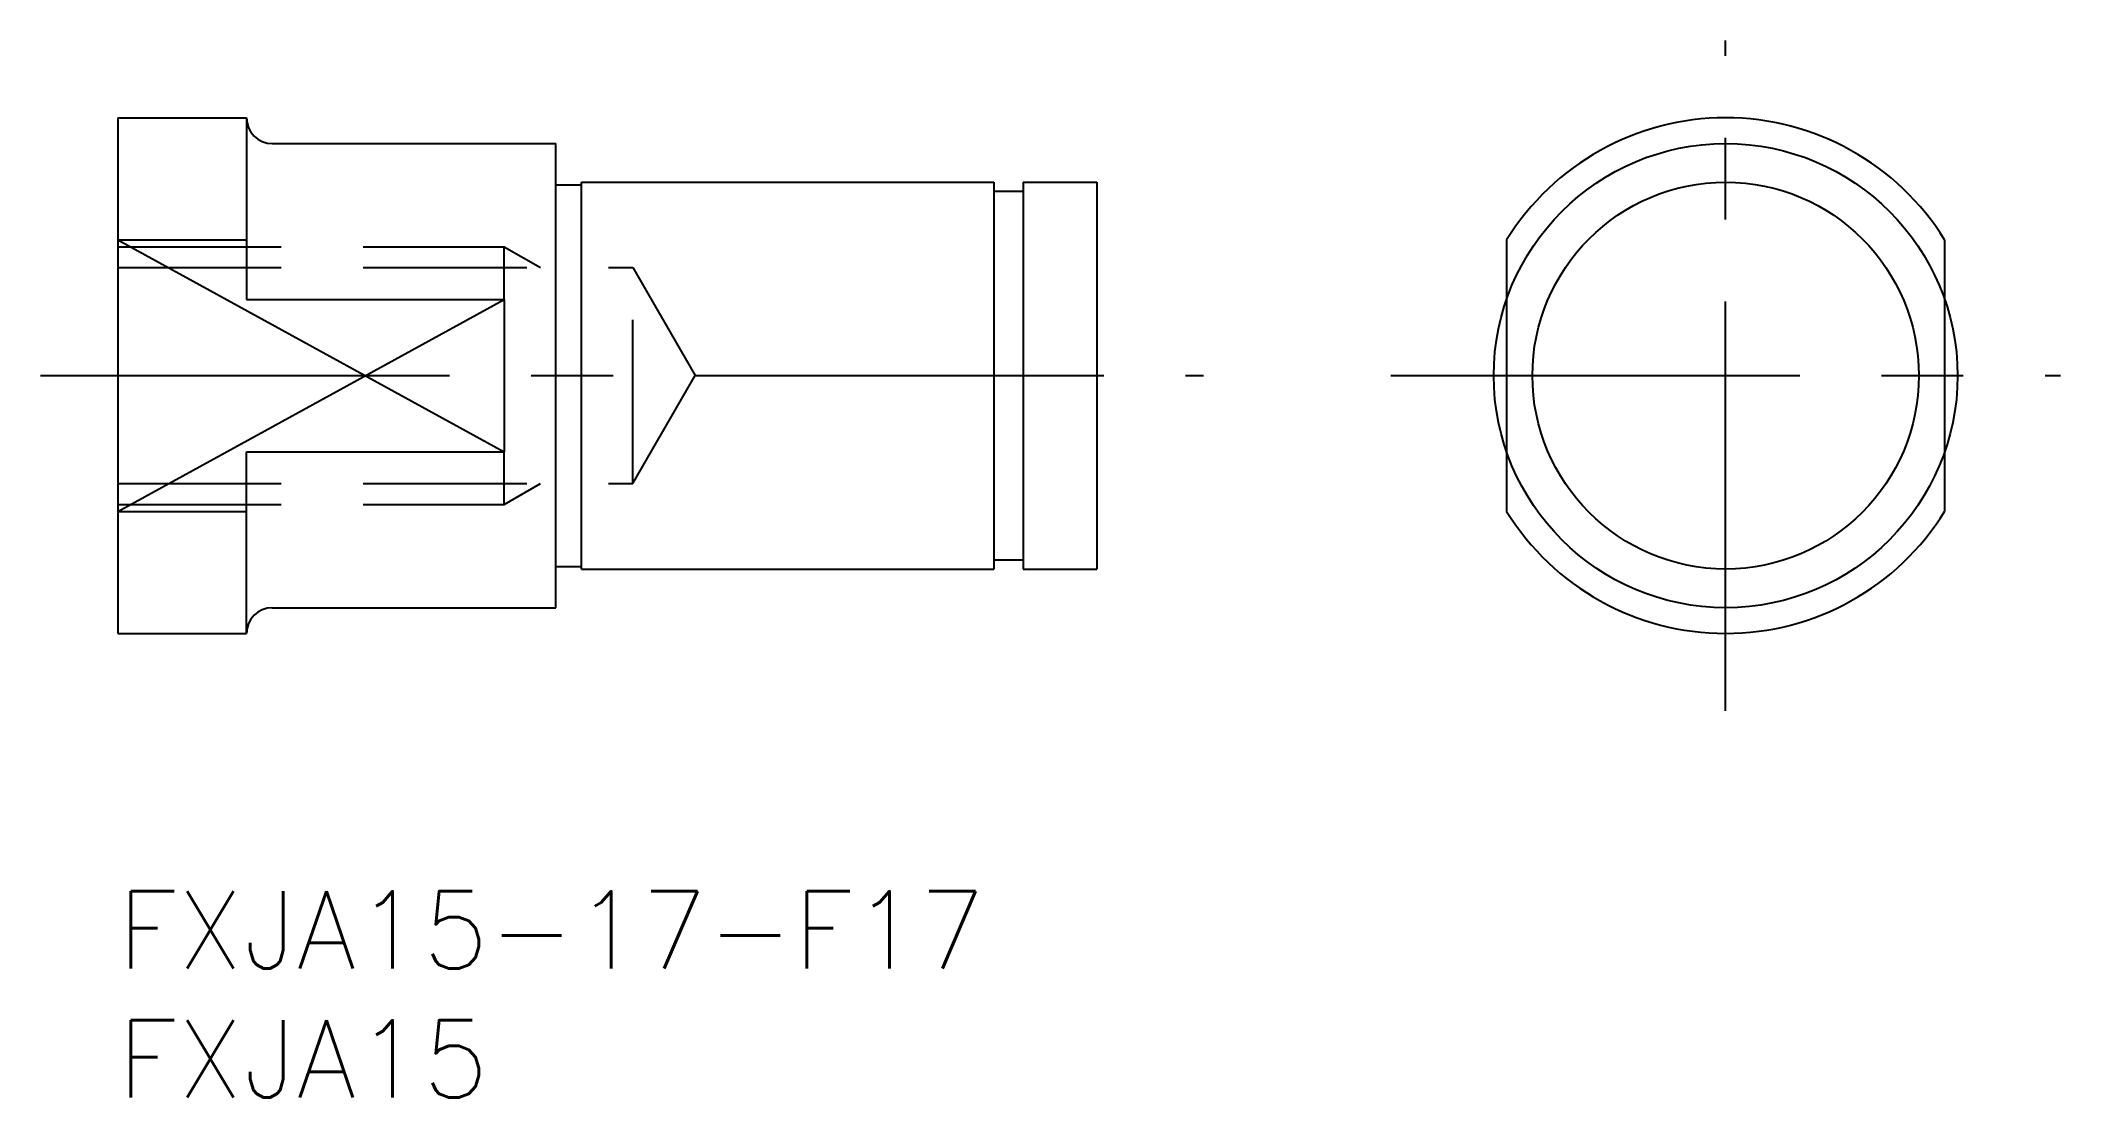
# Model space of a CAD drawing. Extents: x -3 to 75.4, y -8 to 33.
import ezdxf

# ---------------------------------------------------------------- set-up
doc = ezdxf.new("R2010")
doc.units = 0
doc.header["$LTSCALE"] = 0.5
doc.linetypes.add('CENTER', pattern=[50.8, 31.75, -6.35, 6.35, -6.35])
doc.linetypes.add('DASHED', pattern=[19.05, 12.7, -6.35])
for name, color, linetype in [('MSM_CENTER', 1, 'CENTER'), ('MSM_CONTINUOUS', 7, 'CONTINUOUS'), ('MSM_DASHED', 4, 'DASHED'), ('MSM_NARROW', 5, 'CONTINUOUS'), ('MSM_PART_NUMBER', 7, 'CONTINUOUS')]:
    doc.layers.add(name, color=color, linetype=linetype)
doc.styles.get("Standard").update_dxf_attribs({"font": 'txt.shx', "height": 3, "bigfont": 'bigfont.shx'})

# ---------------------------------------------------------------- blocks, each defined once
blk = doc.blocks.new('*U7')
at = {"layer": 'MSM_PART_NUMBER'}
blk.add_text('FXJA15-17-F17', height=3, dxfattribs=at).set_placement((0, -3))
blk = doc.blocks.new('*U8')
at = {"layer": 'MSM_PART_NUMBER'}
blk.add_text('FXJA15', height=3, dxfattribs=at).set_placement((0, -8))

msp = doc.modelspace()

# ---------------------------------------------------------------- linework, layer by layer
at = {"layer": 'MSM_CENTER'}
for p, q in [((62.41, 7), (62.41, 33)), ((-3, 20), (42.149, 20)), ((49.41, 20), (75.41, 20))]:
    msp.add_line(p, q, dxfattribs=at)
at = {"layer": 'MSM_CONTINUOUS'}
for p, q in [((0, 30), (0, 10)), ((0, 30), (5, 30)), ((5, 30), (5, 22.958)), ((6, 29), (17, 29)), ((17, 11), (17, 29)), ((18, 27.5), (34, 27.5)), ((18, 12.5), (18, 27.5)), ((34, 27.5), (34, 12.5)), ((35.15, 27.5), (38, 27.5)), ((35.15, 27.5), (35.15, 12.5)), ((38, 27.5), (38, 12.5)), ((17, 27.4), (18, 27.4)), ((34, 27.15), (35.15, 27.15)), ((0, 25.268), (5, 25.268)), ((53.91, 25.268), (53.91, 22.958)), ((70.91, 25.268), (70.91, 22.958)), ((5, 22.958), (15, 22.958)), ((15, 22.958), (15, 17.042)), ((5, 17.042), (15, 17.042)), ((5, 10), (5, 17.042)), ((53.91, 17.042), (53.91, 14.732)), ((70.91, 17.042), (70.91, 14.732)), ((0, 14.732), (5, 14.732)), ((17, 12.6), (18, 12.6)), ((34, 12.85), (35.15, 12.85)), ((18, 12.5), (34, 12.5)), ((35.15, 12.5), (38, 12.5)), ((6, 11), (17, 11)), ((0, 10), (5, 10))]:
    msp.add_line(p, q, dxfattribs=at)
for radius in [9, 7.5]:
    msp.add_circle((62.41, 20), radius, dxfattribs=at)
for centre, radius, start, end in [((6, 30), 1, 180, 270), ((62.41, 20), 10, 31.78833, 148.21167), ((62.41, 20), 10, 211.78833, 328.21167), ((6, 10), 1, 90, 180)]:
    msp.add_arc(centre, radius, start, end, dxfattribs=at)
at = {"layer": 'MSM_DASHED'}
for p, q in [((0, 25), (15, 25)), ((15, 25), (16.406, 24.188)), ((15, 22.958), (15, 25)), ((0, 24.188), (20, 24.188)), ((20, 15.812), (20, 24.188)), ((20, 24.188), (22.418, 20)), ((53.91, 22.958), (53.91, 17.042)), ((70.91, 22.958), (70.91, 17.042)), ((20, 15.812), (22.418, 20)), ((15, 15), (15, 17.042)), ((0, 15.812), (20, 15.812)), ((15, 15), (16.406, 15.812)), ((0, 15), (15, 15))]:
    msp.add_line(p, q, dxfattribs=at)
at = {"layer": 'MSM_NARROW'}
for p, q in [((0, 25.268), (15, 17.042)), ((0, 14.732), (15, 22.958))]:
    msp.add_line(p, q, dxfattribs=at)

# ---------------------------------------------------------------- block references
at = {"layer": 'MSM_CONTINUOUS'}
for name in ['*U7', '*U8']:
    msp.add_blockref(name, (0, 0), dxfattribs=at)

doc.saveas('drawing.dxf')
